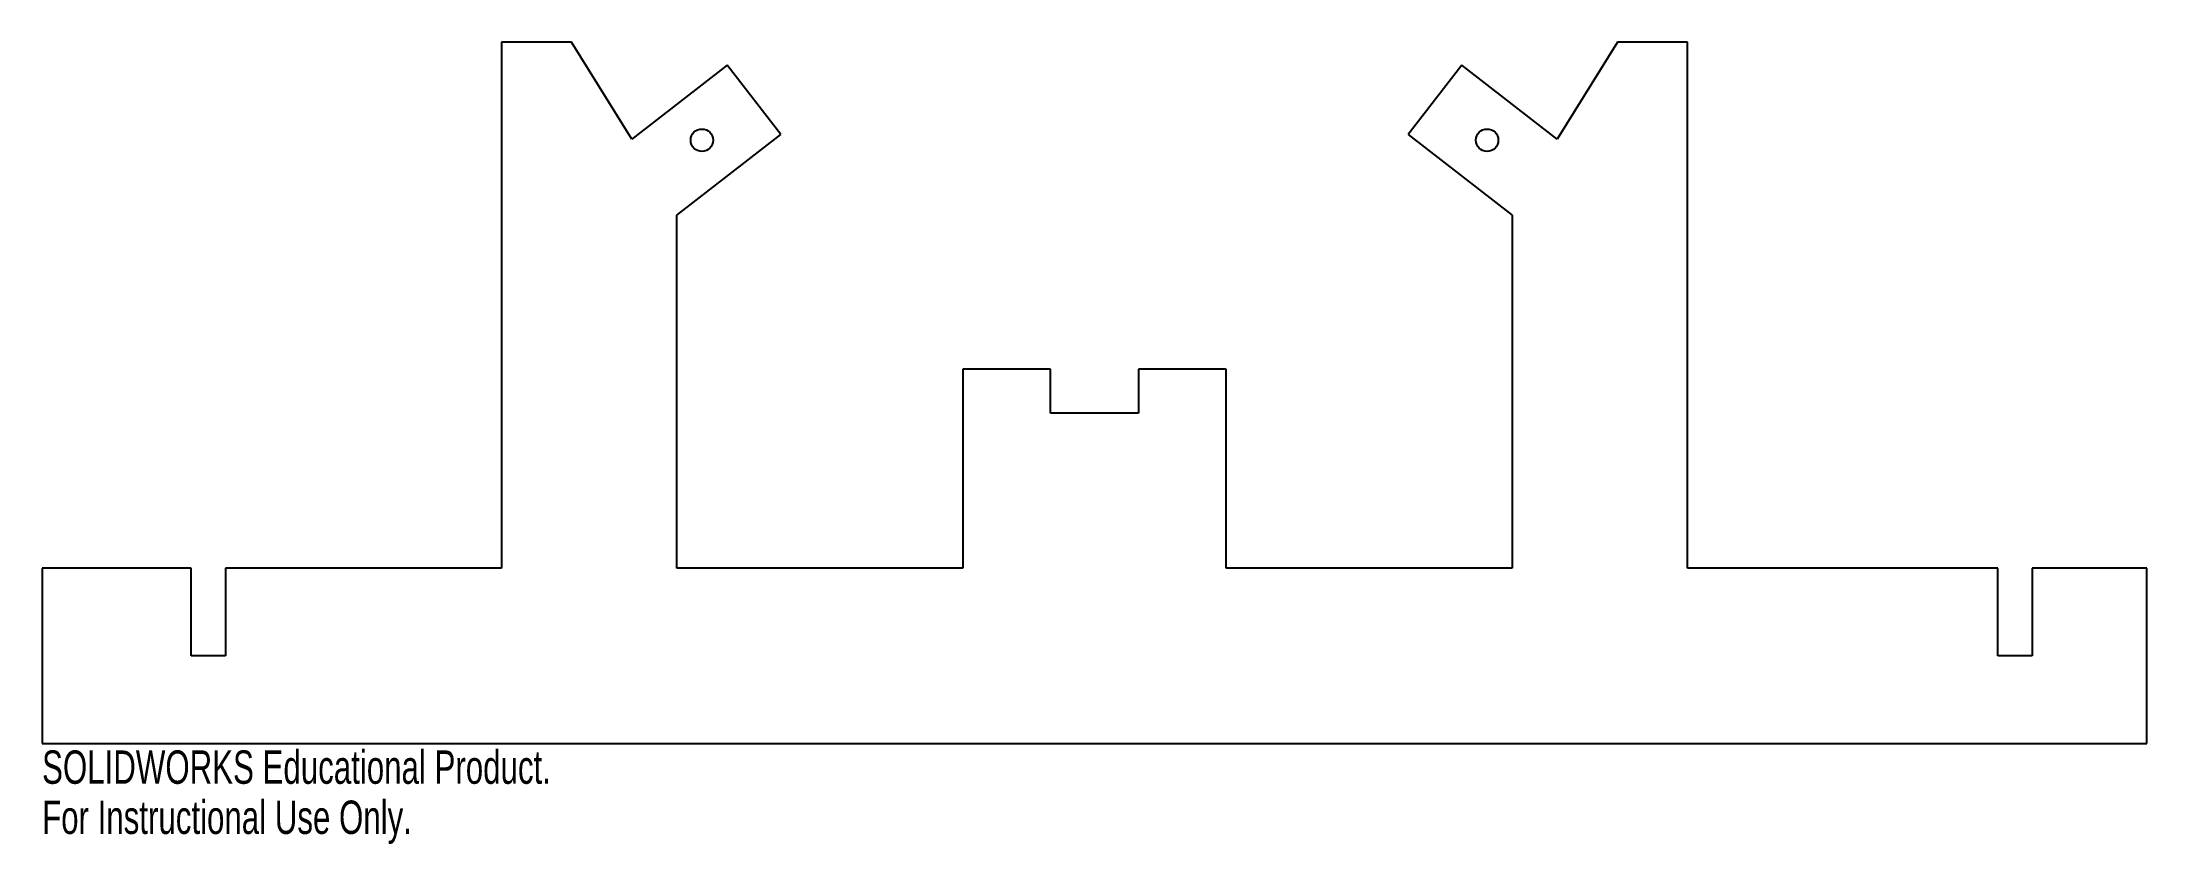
# Model space of a CAD drawing. Header units: inches. Extents: x -6 to 6, y -0.6 to 4.
import ezdxf

# ---------------------------------------------------------------- set-up
doc = ezdxf.new("R2010")
doc.units = ezdxf.units.IN
doc.header["$MEASUREMENT"] = 0
doc.styles.add('SLDTEXTSTYLE0', font='TXT', dxfattribs={"width": 0.7})

msp = doc.modelspace()

# ---------------------------------------------------------------- linework, layer by layer
at = {"color": 7, "linetype": 'Continuous', "lineweight": 25}
for p, q in [((-3.381, 4), (-3.381, 1)), ((-2.981, 4), (-3.381, 4)), ((-2.638, 3.447), (-2.981, 4)), ((2.981, 4), (2.638, 3.447)), ((3.381, 4), (2.981, 4)), ((3.381, 1), (3.381, 4)), ((-2.095, 3.868), (-2.638, 3.447)), ((-1.789, 3.472), (-2.095, 3.868)), ((2.095, 3.868), (1.789, 3.472)), ((2.638, 3.447), (2.095, 3.868)), ((-2.381, 3.013), (-1.789, 3.472)), ((1.789, 3.472), (2.381, 3.013)), ((-2.381, 1), (-2.381, 3.013)), ((2.381, 3.013), (2.381, 1)), ((-0.75, 2.134), (-0.75, 1)), ((-0.25, 2.134), (-0.75, 2.134)), ((-0.25, 1.884), (-0.25, 2.134)), ((0.25, 2.134), (0.25, 1.884)), ((0.75, 2.134), (0.25, 2.134)), ((0.75, 1), (0.75, 2.134)), ((0.25, 1.884), (-0.25, 1.884)), ((-6, 1), (-6, 0)), ((-5.15, 1), (-6, 1)), ((-5.15, 0.5), (-5.15, 1)), ((-4.955, 1), (-4.955, 0.5)), ((-3.381, 1), (-4.955, 1)), ((-0.75, 1), (-2.381, 1)), ((2.381, 1), (0.75, 1)), ((5.15, 1), (3.381, 1)), ((5.15, 0.5), (5.15, 1)), ((5.345, 1), (5.345, 0.5)), ((6, 1), (5.345, 1)), ((6, 0), (6, 1)), ((-4.955, 0.5), (-5.15, 0.5)), ((5.345, 0.5), (5.15, 0.5)), ((-6, 0), (6, 0))]:
    msp.add_line(p, q, dxfattribs=at)
for centre in [(-2.238, 3.44), (2.238, 3.44)]:
    msp.add_circle(centre, 0.0642, dxfattribs=at)

# ---------------------------------------------------------------- texts
at = {"color": 7, "linetype": 'Continuous', "char_height": 0.1903, "attachment_point": 1, "style": 'SLDTEXTSTYLE0'}
for s, insert in [('SOLIDWORKS Educational Product.', (-6, -0.04)), ('For Instructional Use Only.', (-6, -0.326))]:
    msp.add_mtext(s, dxfattribs=dict(at, insert=insert))

doc.saveas('drawing.dxf')
